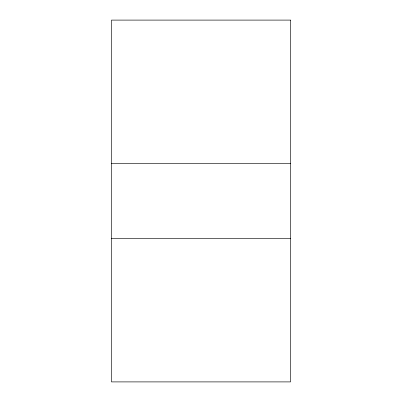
<?xml version="1.0" encoding="UTF-8"?>
<svg xmlns="http://www.w3.org/2000/svg" width="402" height="402" viewBox="0 0 402 402"><rect width="100%" height="100%" fill="white"/><g stroke="black" fill="none" stroke-linecap="round" stroke-linejoin="round"><path stroke-width="0.6" d="M111.444 163.388L290.556 163.388M111.444 238.612L290.556 238.612M290.556 20.1L111.444 20.1L111.444 381.9L290.556 381.9L290.556 20.1"/></g></svg>
